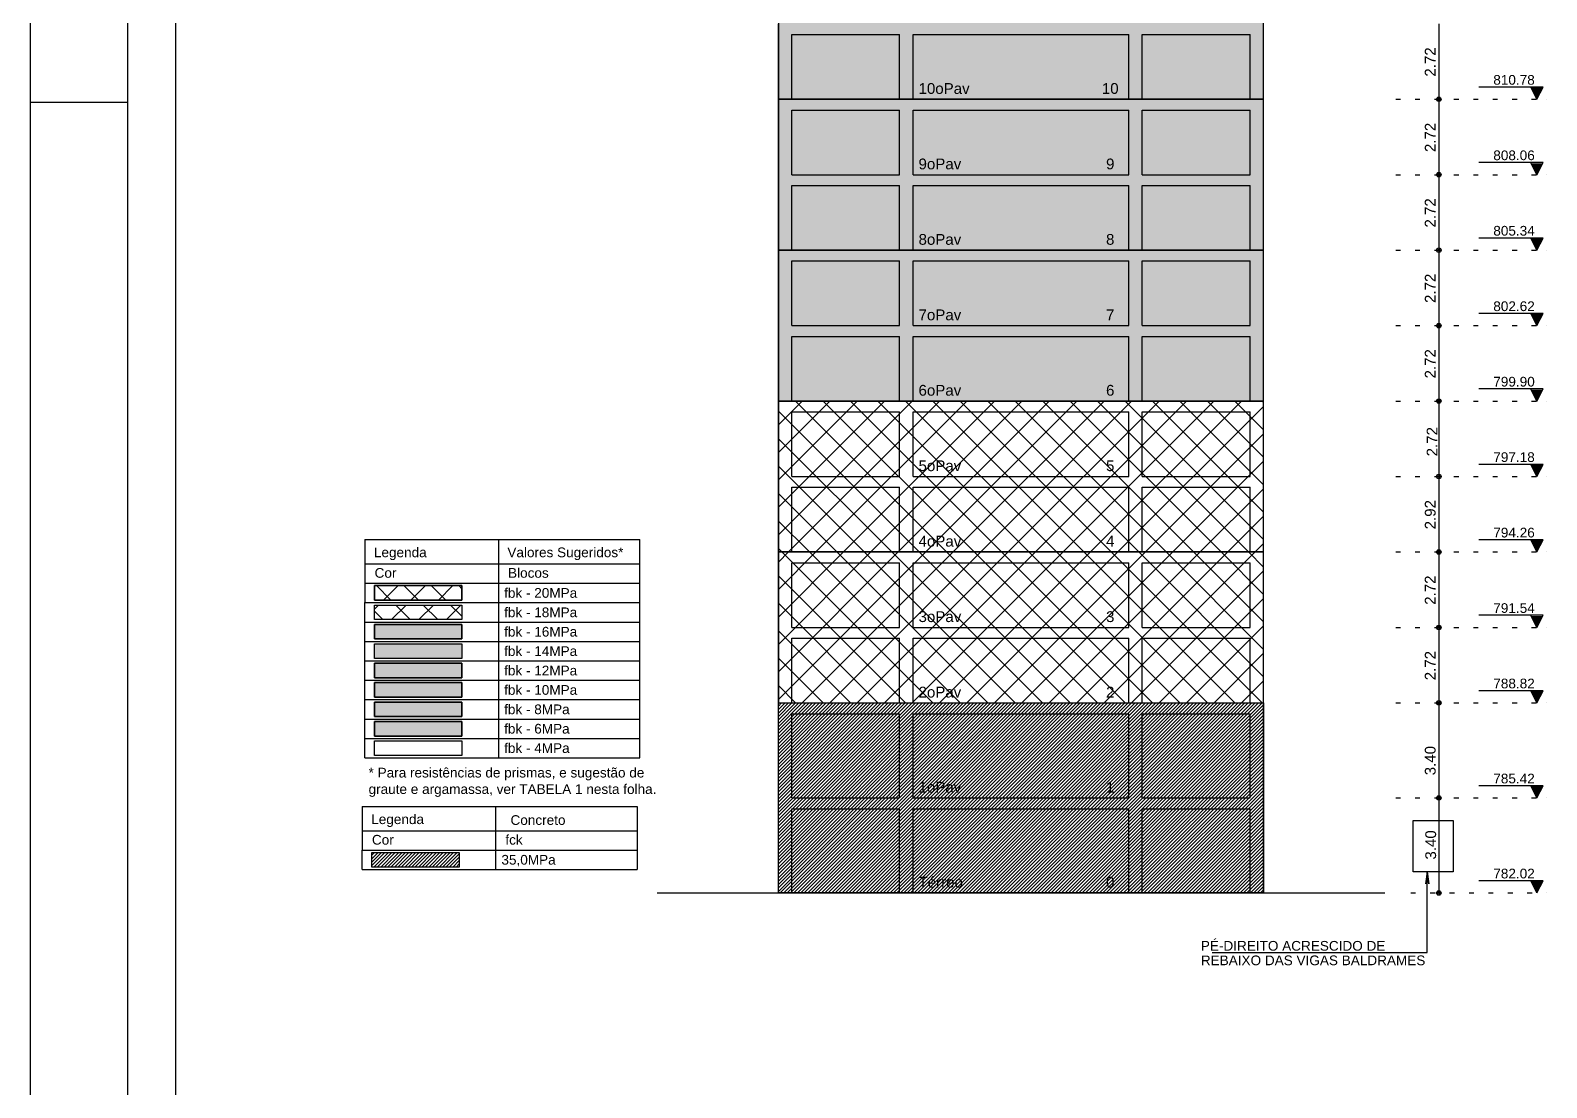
# Model space of a CAD drawing. Extents: x 0 to 119, y 0 to 84.
# Drawn here: x 0 to 31.25, y 39.09 to 60.89 of the extents above; entities that cross this region are included whole.
import ezdxf

# ---------------------------------------------------------------- set-up
doc = ezdxf.new("R2010")
doc.units = 0
doc.header["$MEASUREMENT"] = 0
doc.linetypes.add('ESTILO_TQS_0002', pattern=[0.4, 0.1, -0.3])
for name, color, linetype in [('1', 3, 'CONTINUOUS'), ('2', 2, 'CONTINUOUS'), ('25', 130, 'CONTINUOUS'), ('26', 10, 'CONTINUOUS'), ('3', 7, 'CONTINUOUS'), ('32', 250, 'CONTINUOUS'), ('34', 30, 'CONTINUOUS'), ('40', 7, 'CONTINUOUS'), ('50', 7, 'CONTINUOUS'), ('54', 7, 'CONTINUOUS'), ('7', 232, 'CONTINUOUS')]:
    doc.layers.add(name, color=color, linetype=linetype)
doc.styles.add('TQS_ARIAL', font='arial.ttf')

msp = doc.modelspace()

# ---------------------------------------------------------------- linework, layer by layer
at = {"layer": '1', "color": 3, "linetype": 'Continuous'}
for p, q in [((15.41511, 43.133696), (19.301687, 47.020273)), ((15.41511, 43.204406), (19.230976, 47.020273)), ((15.41511, 43.275117), (19.160266, 47.020273)), ((15.41511, 43.345828), (19.089555, 47.020273)), ((15.41511, 43.416538), (19.018844, 47.020273)), ((15.41511, 43.487249), (18.948134, 47.020273)), ((15.41511, 43.55796), (18.877423, 47.020273)), ((15.41511, 43.62867), (18.806712, 47.020273)), ((15.41511, 43.699381), (18.736002, 47.020273)), ((15.41511, 43.770092), (18.665291, 47.020273)), ((15.41511, 43.840802), (18.59458, 47.020273)), ((15.41511, 43.911513), (18.52387, 47.020273)), ((15.41511, 43.982224), (18.453159, 47.020273)), ((15.41511, 44.052934), (18.382448, 47.020273)), ((15.41511, 44.123645), (18.311738, 47.020273)), ((15.41511, 44.194356), (18.241027, 47.020273)), ((15.41511, 44.265067), (18.170316, 47.020273)), ((15.41511, 44.335777), (18.099606, 47.020273)), ((15.41511, 44.406488), (18.028895, 47.020273)), ((15.41511, 44.477199), (17.958184, 47.020273)), ((15.41511, 44.547909), (17.887473, 47.020273)), ((15.41511, 44.61862), (17.816763, 47.020273)), ((15.41511, 44.689331), (17.746052, 47.020273)), ((15.41511, 44.760041), (17.675341, 47.020273)), ((15.41511, 44.830752), (17.604631, 47.020273)), ((15.41511, 44.901463), (17.53392, 47.020273)), ((15.41511, 44.972173), (17.463209, 47.020273)), ((15.41511, 45.042884), (17.392499, 47.020273)), ((15.41511, 45.113595), (17.321788, 47.020273)), ((15.41511, 45.184305), (17.251077, 47.020273)), ((15.41511, 45.255016), (17.180367, 47.020273)), ((15.41511, 45.325727), (17.109656, 47.020273)), ((15.41511, 45.396437), (17.038945, 47.020273)), ((15.41511, 45.467148), (16.968235, 47.020273)), ((15.41511, 45.537859), (16.897524, 47.020273)), ((15.41511, 45.608569), (16.826813, 47.020273)), ((15.41511, 45.67928), (16.756103, 47.020273)), ((15.41511, 45.749991), (16.685392, 47.020273)), ((15.41511, 45.820701), (16.614681, 47.020273)), ((15.41511, 45.891412), (16.543971, 47.020273)), ((15.41511, 45.962123), (16.47326, 47.020273)), ((15.41511, 46.032833), (16.402549, 47.020273)), ((15.41511, 46.103544), (16.331839, 47.020273)), ((15.41511, 46.174255), (16.261128, 47.020273)), ((15.41511, 46.244966), (16.190417, 47.020273)), ((15.41511, 46.315676), (16.119707, 47.020273)), ((15.41511, 46.386387), (16.048996, 47.020273)), ((15.41511, 46.457098), (15.978285, 47.020273)), ((15.41511, 46.527808), (15.907575, 47.020273)), ((15.41511, 46.598519), (15.836864, 47.020273)), ((15.41511, 46.66923), (15.766153, 47.020273)), ((15.41511, 46.73994), (15.695442, 47.020273)), ((15.41511, 46.810651), (15.624732, 47.020273)), ((15.41511, 46.881362), (15.554021, 47.020273)), ((15.41511, 46.952072), (15.48331, 47.020273)), ((15.454285, 43.10216), (19.372398, 47.020273)), ((15.524995, 43.10216), (19.443108, 47.020273)), ((15.595706, 43.10216), (19.513819, 47.020273)), ((15.666417, 43.10216), (19.58453, 47.020273)), ((15.737127, 43.10216), (19.65524, 47.020273)), ((15.807838, 43.10216), (19.725951, 47.020273)), ((15.878549, 43.10216), (19.796662, 47.020273)), ((15.949259, 43.10216), (19.867372, 47.020273)), ((16.01997, 43.10216), (19.938083, 47.020273)), ((16.090681, 43.10216), (20.008794, 47.020273)), ((16.161391, 43.10216), (20.079505, 47.020273)), ((16.232102, 43.10216), (20.150215, 47.020273)), ((16.302813, 43.10216), (20.220926, 47.020273)), ((16.373523, 43.10216), (20.291637, 47.020273)), ((16.444234, 43.10216), (20.362347, 47.020273)), ((16.514945, 43.10216), (20.433058, 47.020273)), ((16.585655, 43.10216), (20.503769, 47.020273)), ((16.656366, 43.10216), (20.574479, 47.020273)), ((16.727077, 43.10216), (20.64519, 47.020273)), ((16.797788, 43.10216), (20.715901, 47.020273)), ((16.868498, 43.10216), (20.786611, 47.020273)), ((16.939209, 43.10216), (20.857322, 47.020273)), ((17.00992, 43.10216), (20.928033, 47.020273)), ((17.08063, 43.10216), (20.998743, 47.020273)), ((17.151341, 43.10216), (21.069454, 47.020273)), ((17.222052, 43.10216), (21.140165, 47.020273)), ((17.292762, 43.10216), (21.210875, 47.020273)), ((17.363473, 43.10216), (21.281586, 47.020273)), ((17.434184, 43.10216), (21.352297, 47.020273)), ((17.504894, 43.10216), (21.423007, 47.020273)), ((17.575605, 43.10216), (21.493718, 47.020273)), ((17.646316, 43.10216), (21.564429, 47.020273)), ((17.717026, 43.10216), (21.635139, 47.020273)), ((17.787737, 43.10216), (21.70585, 47.020273)), ((17.858448, 43.10216), (21.776561, 47.020273)), ((17.929158, 43.10216), (21.847271, 47.020273)), ((17.999869, 43.10216), (21.917982, 47.020273)), ((18.07058, 43.10216), (21.988693, 47.020273)), ((18.14129, 43.10216), (22.059404, 47.020273)), ((18.212001, 43.10216), (22.130114, 47.020273)), ((18.282712, 43.10216), (22.200825, 47.020273)), ((18.353422, 43.10216), (22.271536, 47.020273)), ((18.424133, 43.10216), (22.342246, 47.020273)), ((18.494844, 43.10216), (22.412957, 47.020273)), ((18.565554, 43.10216), (22.483668, 47.020273)), ((18.636265, 43.10216), (22.554378, 47.020273)), ((18.706976, 43.10216), (22.625089, 47.020273)), ((18.777687, 43.10216), (22.6958, 47.020273)), ((18.848397, 43.10216), (22.76651, 47.020273)), ((18.919108, 43.10216), (22.837221, 47.020273)), ((18.989819, 43.10216), (22.907932, 47.020273)), ((19.060529, 43.10216), (22.978642, 47.020273)), ((19.13124, 43.10216), (23.049353, 47.020273)), ((19.201951, 43.10216), (23.120064, 47.020273)), ((19.272661, 43.10216), (23.190774, 47.020273)), ((19.343372, 43.10216), (23.261485, 47.020273)), ((19.414083, 43.10216), (23.332196, 47.020273)), ((19.484793, 43.10216), (23.402906, 47.020273)), ((19.555504, 43.10216), (23.473617, 47.020273)), ((19.626215, 43.10216), (23.544328, 47.020273)), ((19.696925, 43.10216), (23.615038, 47.020273)), ((19.767636, 43.10216), (23.685749, 47.020273)), ((19.838347, 43.10216), (23.75646, 47.020273)), ((19.909057, 43.10216), (23.82717, 47.020273)), ((19.979768, 43.10216), (23.897881, 47.020273)), ((20.050479, 43.10216), (23.968592, 47.020273)), ((20.121189, 43.10216), (24.039302, 47.020273)), ((20.1919, 43.10216), (24.110013, 47.020273)), ((20.262611, 43.10216), (24.180724, 47.020273)), ((20.333321, 43.10216), (24.251435, 47.020273)), ((20.404032, 43.10216), (24.322145, 47.020273)), ((20.474743, 43.10216), (24.392856, 47.020273)), ((20.545453, 43.10216), (24.463567, 47.020273)), ((20.616164, 43.10216), (24.534277, 47.020273)), ((20.686875, 43.10216), (24.604988, 47.020273)), ((20.757585, 43.10216), (24.675699, 47.020273)), ((20.828296, 43.10216), (24.746409, 47.020273)), ((20.899007, 43.10216), (24.81712, 47.020273)), ((20.969718, 43.10216), (24.887831, 47.020273)), ((21.040428, 43.10216), (24.958541, 47.020273)), ((21.111139, 43.10216), (25.029252, 47.020273)), ((21.18185, 43.10216), (25.099963, 47.020273)), ((21.25256, 43.10216), (25.170673, 47.020273)), ((21.323271, 43.10216), (25.241384, 47.020273)), ((21.393982, 43.10216), (25.312095, 47.020273)), ((21.464692, 43.10216), (25.382805, 47.020273)), ((21.535403, 43.10216), (25.415111, 46.981867)), ((21.606114, 43.10216), (25.415111, 46.911157)), ((21.676824, 43.10216), (25.415111, 46.840446)), ((21.747535, 43.10216), (25.415111, 46.769735)), ((21.818246, 43.10216), (25.415111, 46.699025)), ((21.888956, 43.10216), (25.415111, 46.628314)), ((21.959667, 43.10216), (25.415111, 46.557603)), ((22.030378, 43.10216), (25.415111, 46.486893)), ((22.101088, 43.10216), (25.415111, 46.416182)), ((22.171799, 43.10216), (25.415111, 46.345471)), ((22.24251, 43.10216), (25.415111, 46.274761)), ((22.31322, 43.10216), (25.415111, 46.20405)), ((22.383931, 43.10216), (25.415111, 46.133339)), ((22.454642, 43.10216), (25.415111, 46.062629)), ((22.525352, 43.10216), (25.415111, 45.991918)), ((22.596063, 43.10216), (25.415111, 45.921207)), ((22.666774, 43.10216), (25.415111, 45.850497)), ((22.737484, 43.10216), (25.415111, 45.779786)), ((22.808195, 43.10216), (25.415111, 45.709075)), ((22.878906, 43.10216), (25.415111, 45.638365)), ((22.949617, 43.10216), (25.415111, 45.567654)), ((23.020327, 43.10216), (25.415111, 45.496943)), ((23.091038, 43.10216), (25.415111, 45.426233)), ((23.161749, 43.10216), (25.415111, 45.355522)), ((23.232459, 43.10216), (25.415111, 45.284811)), ((23.30317, 43.10216), (25.415111, 45.214101)), ((23.373881, 43.10216), (25.415111, 45.14339)), ((23.444591, 43.10216), (25.415111, 45.072679)), ((23.515302, 43.10216), (25.415111, 45.001968)), ((23.586013, 43.10216), (25.415111, 44.931258)), ((23.656723, 43.10216), (25.415111, 44.860547)), ((23.727434, 43.10216), (25.415111, 44.789836)), ((23.798145, 43.10216), (25.415111, 44.719126)), ((23.868855, 43.10216), (25.415111, 44.648415)), ((23.939566, 43.10216), (25.415111, 44.577704)), ((24.010277, 43.10216), (25.415111, 44.506994)), ((24.080987, 43.10216), (25.415111, 44.436283)), ((24.151698, 43.10216), (25.415111, 44.365572)), ((24.222409, 43.10216), (25.415111, 44.294862)), ((24.293119, 43.10216), (25.415111, 44.224151)), ((24.36383, 43.10216), (25.415111, 44.15344)), ((24.434541, 43.10216), (25.415111, 44.08273)), ((7.039269, 43.6674), (7.307945, 43.936076)), ((7.039269, 43.738111), (7.237234, 43.936076)), ((7.039269, 43.808822), (7.166523, 43.936076)), ((7.039269, 43.879532), (7.095813, 43.936076)), ((7.078655, 43.636076), (7.378655, 43.936076)), ((7.149366, 43.636076), (7.449366, 43.936076)), ((7.220077, 43.636076), (7.520077, 43.936076)), ((7.290787, 43.636076), (7.590787, 43.936076)), ((7.361498, 43.636076), (7.661498, 43.936076)), ((7.432209, 43.636076), (7.732209, 43.936076)), ((7.502919, 43.636076), (7.802919, 43.936076)), ((7.57363, 43.636076), (7.87363, 43.936076)), ((7.644341, 43.636076), (7.944341, 43.936076)), ((7.715051, 43.636076), (8.015051, 43.936076)), ((7.785762, 43.636076), (8.085762, 43.936076)), ((7.856473, 43.636076), (8.156473, 43.936076)), ((7.927183, 43.636076), (8.227183, 43.936076)), ((7.997894, 43.636076), (8.297894, 43.936076)), ((8.068605, 43.636076), (8.368605, 43.936076)), ((8.139315, 43.636076), (8.439315, 43.936076)), ((8.210026, 43.636076), (8.510026, 43.936076)), ((8.280737, 43.636076), (8.580737, 43.936076)), ((8.351447, 43.636076), (8.651447, 43.936076)), ((8.422158, 43.636076), (8.722158, 43.936076)), ((8.492869, 43.636076), (8.792869, 43.936076)), ((8.56358, 43.636076), (8.839269, 43.911765)), ((8.63429, 43.636076), (8.839269, 43.841055)), ((8.705001, 43.636076), (8.839269, 43.770344)), ((24.505251, 43.10216), (25.415111, 44.012019)), ((24.575962, 43.10216), (25.415111, 43.941308)), ((24.646673, 43.10216), (25.415111, 43.870598)), ((24.717383, 43.10216), (25.415111, 43.799887)), ((8.775712, 43.636076), (8.839269, 43.699633)), ((24.788094, 43.10216), (25.415111, 43.729176)), ((24.858805, 43.10216), (25.415111, 43.658466)), ((24.929516, 43.10216), (25.415111, 43.587755)), ((25.000226, 43.10216), (25.415111, 43.517044)), ((25.070937, 43.10216), (25.415111, 43.446334)), ((25.141648, 43.10216), (25.415111, 43.375623)), ((25.212358, 43.10216), (25.415111, 43.304912)), ((25.283069, 43.10216), (25.415111, 43.234202)), ((25.35378, 43.10216), (25.415111, 43.163491))]:
    msp.add_line(p, q, dxfattribs=at)
for points in [[(15.41511, 47.020273), (25.415111, 47.020273), (25.415111, 43.10216), (15.41511, 43.10216), (15.41511, 47.020273)], [(7.039269, 43.936076), (8.839269, 43.936076), (8.839269, 43.636076), (7.039269, 43.636076), (7.039269, 43.936076)]]:
    msp.add_lwpolyline(points, dxfattribs=at)
at = {"layer": '2', "color": 2, "linetype": 'Continuous'}
msp.add_lwpolyline([(7.09463, 46.737739), (8.89463, 46.737739), (8.89463, 47.037739), (7.09463, 47.037739), (7.09463, 46.737739)], dxfattribs=at)
for points in [[(7.09463, 46.737739), (8.89463, 46.737739), (8.89463, 47.037739)], [(7.09463, 46.737739), (8.89463, 47.037739), (7.09463, 47.037739)], [(7.09463, 46.737739), (7.09463, 47.037739), (7.09463, 46.737739)]]:
    msp.add_solid(points, dxfattribs=at)
at = {"layer": '25', "color": 130, "linetype": 'Continuous'}
for p, q in [((15.41511, 47.093494), (18.453, 50.131384)), ((15.41511, 47.659179), (17.887315, 50.131384)), ((15.41511, 48.224864), (17.32163, 50.131384)), ((15.41511, 48.79055), (16.755944, 50.131384)), ((15.41511, 49.356235), (16.190259, 50.131384)), ((15.41511, 49.921921), (15.624573, 50.131384)), ((15.488125, 50.131384), (18.599236, 47.020273)), ((15.907575, 47.020273), (19.018686, 50.131384)), ((16.053811, 50.131384), (19.164922, 47.020273)), ((16.47326, 47.020273), (19.584371, 50.131384)), ((16.619496, 50.131384), (19.730607, 47.020273)), ((17.038945, 47.020273), (20.150057, 50.131384)), ((17.185181, 50.131384), (20.296293, 47.020273)), ((17.604631, 47.020273), (20.715742, 50.131384)), ((17.750867, 50.131384), (20.861978, 47.020273)), ((18.170316, 47.020273), (21.281428, 50.131384)), ((18.316552, 50.131384), (21.427664, 47.020273)), ((18.736002, 47.020273), (21.847113, 50.131384)), ((18.882238, 50.131384), (21.993349, 47.020273)), ((19.301687, 47.020273), (22.412798, 50.131384)), ((19.447923, 50.131384), (22.559034, 47.020273)), ((19.867372, 47.020273), (22.978484, 50.131384)), ((20.013609, 50.131384), (23.12472, 47.020273)), ((20.433058, 47.020273), (23.544169, 50.131384)), ((20.579294, 50.131384), (23.690405, 47.020273)), ((20.998743, 47.020273), (24.109855, 50.131384)), ((21.144979, 50.131384), (24.256091, 47.020273)), ((21.564429, 47.020273), (24.67554, 50.131384)), ((21.710665, 50.131384), (24.821776, 47.020273)), ((22.130114, 47.020273), (25.241225, 50.131384)), ((22.27635, 50.131384), (25.387462, 47.020273)), ((22.842036, 50.131384), (25.415111, 47.558309)), ((23.407721, 50.131384), (25.415111, 48.123995)), ((23.973406, 50.131384), (25.415111, 48.68968)), ((24.539092, 50.131384), (25.415111, 49.255365)), ((25.104777, 50.131384), (25.415111, 49.821051)), ((22.6958, 47.020273), (25.415111, 49.739584)), ((7.130804, 49.437739), (7.430804, 49.137739)), ((7.277017, 49.137739), (7.577017, 49.437739)), ((7.696489, 49.437739), (7.996489, 49.137739)), ((7.842703, 49.137739), (8.142703, 49.437739)), ((8.262175, 49.437739), (8.562175, 49.137739)), ((8.408388, 49.137739), (8.708388, 49.437739)), ((8.82786, 49.437739), (8.89463, 49.370969)), ((15.41511, 49.638714), (18.033551, 47.020273)), ((15.41511, 49.073029), (17.467866, 47.020273)), ((23.261485, 47.020273), (25.415111, 49.173898)), ((15.41511, 48.507343), (16.90218, 47.020273)), ((23.82717, 47.020273), (25.415111, 48.608213)), ((15.41511, 47.941658), (16.336495, 47.020273)), ((24.392856, 47.020273), (25.415111, 48.042528)), ((15.41511, 47.375972), (15.770809, 47.020273)), ((24.958541, 47.020273), (25.415111, 47.476842))]:
    msp.add_line(p, q, dxfattribs=at)
for points in [[(15.41511, 53.242502), (25.415111, 53.242502), (25.415111, 56.353614), (15.41511, 56.353614), (15.41511, 53.242502)], [(25.415111, 50.131384), (15.41511, 50.131384), (15.41511, 47.020273), (25.415111, 47.020273), (25.415111, 50.131384)], [(7.09463, 49.137739), (8.89463, 49.137739), (8.89463, 49.437739), (7.09463, 49.437739), (7.09463, 49.137739)], [(8.89463, 48.637739), (7.09463, 48.637739), (7.09463, 48.337739), (8.89463, 48.337739), (8.89463, 48.637739)]]:
    msp.add_lwpolyline(points, dxfattribs=at)
for points in [[(15.41511, 53.242502), (25.415111, 53.242502), (25.415111, 56.353614)], [(15.41511, 53.242502), (25.415111, 56.353614), (15.41511, 56.353614)], [(15.41511, 53.242502), (15.41511, 56.353614), (15.41511, 53.242502)], [(8.89463, 48.637739), (7.09463, 48.637739), (7.09463, 48.337739)], [(8.89463, 48.637739), (7.09463, 48.337739), (8.89463, 48.337739)], [(8.89463, 48.637739), (8.89463, 48.337739), (8.89463, 48.637739)]]:
    msp.add_solid(points, dxfattribs=at)
at = {"layer": '26', "color": 10, "linetype": 'Continuous'}
for p, q in [((15.41511, 50.487606), (18.170006, 53.242502)), ((15.41511, 51.053292), (17.604321, 53.242502)), ((15.41511, 51.618977), (17.038635, 53.242502)), ((15.41511, 52.184662), (16.47295, 53.242502)), ((15.41511, 52.750348), (15.907264, 53.242502)), ((15.624573, 50.131384), (18.735691, 53.242502)), ((15.771119, 53.242502), (18.882238, 50.131384)), ((16.190259, 50.131384), (19.301377, 53.242502)), ((16.336805, 53.242502), (19.447923, 50.131384)), ((16.755944, 50.131384), (19.867062, 53.242502)), ((16.90249, 53.242502), (20.013609, 50.131384)), ((17.32163, 50.131384), (20.432748, 53.242502)), ((17.468176, 53.242502), (20.579294, 50.131384)), ((17.887315, 50.131384), (20.998433, 53.242502)), ((18.033861, 53.242502), (21.144979, 50.131384)), ((18.453, 50.131384), (21.564119, 53.242502)), ((18.599547, 53.242502), (21.710665, 50.131384)), ((19.018686, 50.131384), (22.129804, 53.242502)), ((19.165232, 53.242502), (22.27635, 50.131384)), ((19.584371, 50.131384), (22.695489, 53.242502)), ((19.730917, 53.242502), (22.842036, 50.131384)), ((20.150057, 50.131384), (23.261175, 53.242502)), ((20.296603, 53.242502), (23.407721, 50.131384)), ((20.715742, 50.131384), (23.82686, 53.242502)), ((20.862288, 53.242502), (23.973406, 50.131384)), ((21.281428, 50.131384), (24.392546, 53.242502)), ((21.427974, 53.242502), (24.539092, 50.131384)), ((21.847113, 50.131384), (24.958231, 53.242502)), ((21.993659, 53.242502), (25.104777, 50.131384)), ((22.412798, 50.131384), (25.415111, 53.133696)), ((22.559345, 53.242502), (25.415111, 50.386736)), ((23.12503, 53.242502), (25.415111, 50.952422)), ((23.690715, 53.242502), (25.415111, 51.518107)), ((24.256401, 53.242502), (25.415111, 52.083793)), ((24.822086, 53.242502), (25.415111, 52.649478)), ((25.387772, 53.242502), (25.415111, 53.215163)), ((15.41511, 53.032827), (18.316552, 50.131384)), ((22.978484, 50.131384), (25.415111, 52.568011)), ((15.41511, 52.467141), (17.750867, 50.131384)), ((15.41511, 51.901456), (17.185181, 50.131384)), ((23.544169, 50.131384), (25.415111, 52.002326)), ((15.41511, 51.33577), (16.619496, 50.131384)), ((24.109855, 50.131384), (25.415111, 51.43664)), ((15.41511, 50.770085), (16.053811, 50.131384)), ((24.67554, 50.131384), (25.415111, 50.870955)), ((15.41511, 50.204399), (15.488125, 50.131384)), ((25.241225, 50.131384), (25.415111, 50.305269)), ((7.09463, 48.955351), (7.177017, 49.037739)), ((7.09463, 48.908227), (7.265118, 48.737739)), ((7.442703, 48.737739), (7.742703, 49.037739)), ((7.530804, 49.037739), (7.830804, 48.737739)), ((8.008388, 48.737739), (8.308388, 49.037739)), ((8.096489, 49.037739), (8.396489, 48.737739)), ((8.574074, 48.737739), (8.874074, 49.037739)), ((8.662175, 49.037739), (8.89463, 48.805284))]:
    msp.add_line(p, q, dxfattribs=at)
for points in [[(15.41511, 56.353614), (25.415111, 56.353614), (25.415111, 59.464732), (15.41511, 59.464732), (15.41511, 56.353614)], [(15.41511, 50.131384), (25.415111, 50.131384), (25.415111, 53.242502), (15.41511, 53.242502), (15.41511, 50.131384)], [(8.89463, 48.737739), (7.09463, 48.737739), (7.09463, 49.037739), (8.89463, 49.037739), (8.89463, 48.737739)], [(7.09463, 48.237739), (8.89463, 48.237739), (8.89463, 47.937739), (7.09463, 47.937739), (7.09463, 48.237739)]]:
    msp.add_lwpolyline(points, dxfattribs=at)
for points in [[(15.41511, 56.353614), (25.415111, 56.353614), (25.415111, 59.464732)], [(15.41511, 56.353614), (25.415111, 59.464732), (15.41511, 59.464732)], [(15.41511, 56.353614), (15.41511, 59.464732), (15.41511, 56.353614)], [(7.09463, 48.237739), (8.89463, 48.237739), (8.89463, 47.937739)], [(7.09463, 48.237739), (8.89463, 47.937739), (7.09463, 47.937739)], [(7.09463, 48.237739), (7.09463, 47.937739), (7.09463, 48.237739)]]:
    msp.add_solid(points, dxfattribs=at)
at = {"layer": '3', "color": 7, "linetype": 'Continuous'}
for p, q in [((15.41511, 60.798065), (15.41511, 61.020288)), ((25.415111, 60.798065), (25.415111, 61.020288)), ((15.41511, 59.464732), (15.41511, 60.798065)), ((15.692888, 60.798065), (17.91511, 60.798065)), ((15.692888, 59.464732), (15.692888, 60.798065)), ((17.91511, 59.464732), (17.91511, 60.798065)), ((17.91511, 59.464732), (17.91511, 60.798065)), ((18.192888, 60.798065), (22.637333, 60.798065)), ((18.192888, 59.464732), (18.192888, 60.798065)), ((22.637333, 59.464732), (22.637333, 60.798065)), ((22.91511, 60.798065), (25.137333, 60.798065)), ((22.91511, 59.464732), (22.91511, 60.798065)), ((22.91511, 59.464732), (22.91511, 60.798065)), ((25.137333, 59.464732), (25.137333, 60.798065)), ((25.415111, 59.464732), (25.415111, 60.798065)), ((31.173444, 59.714732), (29.848444, 59.714732)), ((31.048444, 59.464732), (30.923444, 59.714732)), ((30.934592, 59.692436), (31.162297, 59.692436)), ((31.048444, 59.464732), (31.173444, 59.714732)), ((15.41511, 59.24251), (15.41511, 59.464732)), ((15.692888, 59.464732), (17.91511, 59.464732)), ((18.192888, 59.464732), (22.637333, 59.464732)), ((22.91511, 59.464732), (25.137333, 59.464732)), ((25.415111, 59.24251), (25.415111, 59.464732)), ((30.94574, 59.67014), (31.151149, 59.67014)), ((30.956888, 59.647844), (31.140001, 59.647844)), ((30.968035, 59.625549), (31.128853, 59.625549)), ((30.979183, 59.603253), (31.117705, 59.603253)), ((30.990331, 59.580957), (31.106557, 59.580957)), ((31.001479, 59.558662), (31.095409, 59.558662)), ((31.012627, 59.536366), (31.084261, 59.536366)), ((31.023775, 59.51407), (31.073113, 59.51407)), ((31.034923, 59.491775), (31.061965, 59.491775)), ((15.41511, 57.909176), (15.41511, 59.24251)), ((15.692888, 59.24251), (17.91511, 59.24251)), ((15.692888, 57.909176), (15.692888, 59.24251)), ((17.91511, 57.909176), (17.91511, 59.24251)), ((17.91511, 57.909176), (17.91511, 59.24251)), ((18.192888, 59.24251), (22.637333, 59.24251)), ((18.192888, 57.909176), (18.192888, 59.24251)), ((22.637333, 57.909176), (22.637333, 59.24251)), ((22.91511, 59.24251), (25.137333, 59.24251)), ((22.91511, 57.909176), (22.91511, 59.24251)), ((22.91511, 57.909176), (22.91511, 59.24251)), ((25.137333, 57.909176), (25.137333, 59.24251)), ((25.415111, 57.909176), (25.415111, 59.24251)), ((31.173444, 58.159169), (29.848444, 58.159169)), ((31.048444, 57.909169), (30.923444, 58.159169)), ((30.934592, 58.136873), (31.162297, 58.136873)), ((31.048444, 57.909169), (31.173444, 58.159169)), ((15.41511, 57.686947), (15.41511, 57.909169)), ((15.692888, 57.909169), (17.91511, 57.909169)), ((18.192888, 57.909169), (22.637333, 57.909169)), ((22.91511, 57.909169), (25.137333, 57.909169)), ((25.415111, 57.686947), (25.415111, 57.909169)), ((30.94574, 58.114578), (31.151149, 58.114578)), ((30.956888, 58.092282), (31.140001, 58.092282)), ((30.968035, 58.069986), (31.128853, 58.069986)), ((30.979183, 58.047691), (31.117705, 58.04769)), ((30.990331, 58.025395), (31.106557, 58.025395)), ((31.001479, 58.003099), (31.095409, 58.003099)), ((31.012627, 57.980803), (31.084261, 57.980804)), ((31.023775, 57.958508), (31.073113, 57.958508)), ((31.034923, 57.936212), (31.061965, 57.936212)), ((15.41511, 56.353614), (15.41511, 57.686947)), ((15.692888, 57.686947), (17.91511, 57.686947)), ((15.692888, 56.353614), (15.692888, 57.686947)), ((17.91511, 56.353614), (17.91511, 57.686947)), ((17.91511, 56.353614), (17.91511, 57.686947)), ((18.192888, 57.686947), (22.637333, 57.686947)), ((18.192888, 56.353614), (18.192888, 57.686947)), ((22.637333, 56.353614), (22.637333, 57.686947)), ((22.91511, 57.686947), (25.137333, 57.686947)), ((22.91511, 56.353614), (22.91511, 57.686947)), ((22.91511, 56.353614), (22.91511, 57.686947)), ((25.137333, 56.353614), (25.137333, 57.686947)), ((25.415111, 56.353614), (25.415111, 57.686947)), ((31.173444, 56.603614), (29.848444, 56.603614)), ((31.048444, 56.353614), (30.923444, 56.603614)), ((30.934592, 56.581318), (31.162297, 56.581318)), ((31.048444, 56.353614), (31.173444, 56.603614)), ((15.41511, 56.131391), (15.41511, 56.353614)), ((15.692888, 56.353614), (17.91511, 56.353614)), ((18.192888, 56.353614), (22.637333, 56.353614)), ((22.91511, 56.353614), (25.137333, 56.353614)), ((25.415111, 56.131391), (25.415111, 56.353614)), ((30.94574, 56.559022), (31.151149, 56.559022)), ((30.956888, 56.536726), (31.140001, 56.536726)), ((30.968035, 56.514431), (31.128853, 56.514431)), ((30.979183, 56.492135), (31.117705, 56.492135)), ((30.990331, 56.469839), (31.106557, 56.469839)), ((31.001479, 56.447544), (31.095409, 56.447544)), ((31.012627, 56.425248), (31.084261, 56.425248)), ((31.023775, 56.402952), (31.073113, 56.402952)), ((31.034923, 56.380657), (31.061965, 56.380657)), ((15.41511, 54.798058), (15.41511, 56.131391)), ((15.692888, 56.131391), (17.91511, 56.131391)), ((15.692888, 54.798058), (15.692888, 56.131391)), ((17.91511, 54.798058), (17.91511, 56.131391)), ((17.91511, 54.798058), (17.91511, 56.131391)), ((18.192888, 56.131391), (22.637333, 56.131391)), ((18.192888, 54.798058), (18.192888, 56.131391)), ((22.637333, 54.798058), (22.637333, 56.131391)), ((22.91511, 56.131391), (25.137333, 56.131391)), ((22.91511, 54.798058), (22.91511, 56.131391)), ((22.91511, 54.798058), (22.91511, 56.131391)), ((25.137333, 54.798058), (25.137333, 56.131391)), ((25.415111, 54.798058), (25.415111, 56.131391)), ((31.173444, 55.048058), (29.848444, 55.048058)), ((31.048444, 54.798058), (30.923444, 55.048058)), ((30.934592, 55.025762), (31.162297, 55.025762)), ((30.94574, 55.003467), (31.151149, 55.003467)), ((31.048444, 54.798058), (31.173444, 55.048058)), ((15.41511, 54.575836), (15.41511, 54.798058)), ((15.692888, 54.798058), (17.91511, 54.798058)), ((18.192888, 54.798058), (22.637333, 54.798058)), ((22.91511, 54.798058), (25.137333, 54.798058)), ((25.415111, 54.575836), (25.415111, 54.798058)), ((30.956888, 54.981171), (31.140001, 54.981171)), ((30.968035, 54.958875), (31.128853, 54.958875)), ((30.979183, 54.93658), (31.117705, 54.936579)), ((30.990331, 54.914284), (31.106557, 54.914284)), ((31.001479, 54.891988), (31.095409, 54.891988)), ((31.012627, 54.869692), (31.084261, 54.869693)), ((31.023775, 54.847397), (31.073113, 54.847397)), ((31.034923, 54.825101), (31.061965, 54.825101)), ((15.41511, 53.242502), (15.41511, 54.575836)), ((15.692888, 54.575836), (17.91511, 54.575836)), ((15.692888, 53.242502), (15.692888, 54.575836)), ((17.91511, 53.242502), (17.91511, 54.575836)), ((17.91511, 53.242502), (17.91511, 54.575836)), ((18.192888, 54.575836), (22.637333, 54.575836)), ((18.192888, 53.242502), (18.192888, 54.575836)), ((22.637333, 53.242502), (22.637333, 54.575836)), ((22.91511, 54.575836), (25.137333, 54.575836)), ((22.91511, 53.242502), (22.91511, 54.575836)), ((22.91511, 53.242502), (22.91511, 54.575836)), ((25.137333, 53.242502), (25.137333, 54.575836)), ((25.415111, 53.242502), (25.415111, 54.575836)), ((31.173444, 53.492502), (29.848444, 53.492502)), ((31.048444, 53.242502), (30.923444, 53.492502)), ((30.934592, 53.470206), (31.162297, 53.470206)), ((30.94574, 53.447911), (31.151149, 53.447911)), ((31.048444, 53.242502), (31.173444, 53.492502)), ((15.41511, 53.02028), (15.41511, 53.242502)), ((15.692888, 53.242502), (17.91511, 53.242502)), ((18.192888, 53.242502), (22.637333, 53.242502)), ((22.91511, 53.242502), (25.137333, 53.242502)), ((25.415111, 53.02028), (25.415111, 53.242502)), ((30.956888, 53.425615), (31.140001, 53.425615)), ((30.968035, 53.403319), (31.128853, 53.403319)), ((30.979183, 53.381024), (31.117705, 53.381023)), ((30.990331, 53.358728), (31.106557, 53.358728)), ((31.001479, 53.336432), (31.095409, 53.336432)), ((31.012627, 53.314136), (31.084261, 53.314137)), ((31.023775, 53.291841), (31.073113, 53.291841)), ((31.034923, 53.269545), (31.061965, 53.269545)), ((15.41511, 51.686947), (15.41511, 53.02028)), ((15.692888, 53.02028), (17.91511, 53.02028)), ((15.692888, 51.686947), (15.692888, 53.02028)), ((17.91511, 51.686947), (17.91511, 53.02028)), ((17.91511, 51.686947), (17.91511, 53.02028)), ((18.192888, 53.02028), (22.637333, 53.02028)), ((18.192888, 51.686947), (18.192888, 53.02028)), ((22.637333, 51.686947), (22.637333, 53.02028)), ((22.91511, 53.02028), (25.137333, 53.02028)), ((22.91511, 51.686947), (22.91511, 53.02028)), ((22.91511, 51.686947), (22.91511, 53.02028)), ((25.137333, 51.686947), (25.137333, 53.02028)), ((25.415111, 51.686947), (25.415111, 53.02028)), ((31.173444, 51.93694), (29.848444, 51.93694)), ((31.048444, 51.68694), (30.923444, 51.93694)), ((30.934592, 51.914644), (31.162297, 51.914644)), ((30.94574, 51.892348), (31.151149, 51.892348)), ((31.048444, 51.68694), (31.173444, 51.93694)), ((15.41511, 51.464718), (15.41511, 51.68694)), ((15.692888, 51.68694), (17.91511, 51.68694)), ((18.192888, 51.68694), (22.637333, 51.68694)), ((22.91511, 51.68694), (25.137333, 51.68694)), ((25.415111, 51.464718), (25.415111, 51.68694)), ((30.956888, 51.870052), (31.140001, 51.870052)), ((30.968035, 51.847757), (31.128853, 51.847757)), ((30.979183, 51.825461), (31.117705, 51.825461)), ((30.990331, 51.803165), (31.106557, 51.803165)), ((31.001479, 51.78087), (31.095409, 51.78087)), ((31.012627, 51.758574), (31.084261, 51.758574)), ((31.023775, 51.736278), (31.073113, 51.736278)), ((31.034923, 51.713983), (31.061965, 51.713983)), ((15.41511, 50.131384), (15.41511, 51.464718)), ((15.692888, 51.464718), (17.91511, 51.464718)), ((15.692888, 50.131384), (15.692888, 51.464718)), ((17.91511, 50.131384), (17.91511, 51.464718)), ((17.91511, 50.131384), (17.91511, 51.464718)), ((18.192888, 51.464718), (22.637333, 51.464718)), ((18.192888, 50.131384), (18.192888, 51.464718)), ((22.637333, 50.131384), (22.637333, 51.464718)), ((22.91511, 51.464718), (25.137333, 51.464718)), ((22.91511, 50.131384), (22.91511, 51.464718)), ((22.91511, 50.131384), (22.91511, 51.464718)), ((25.137333, 50.131384), (25.137333, 51.464718)), ((25.415111, 50.131384), (25.415111, 51.464718)), ((6.89463, 50.387739), (12.558396, 50.387739)), ((6.89463, 50.387739), (6.89463, 49.087739)), ((9.64463, 50.387739), (9.64463, 49.087739)), ((12.558396, 45.887739), (12.558396, 50.387739)), ((31.173444, 50.381384), (29.848444, 50.381384)), ((31.048444, 50.131384), (30.923444, 50.381384)), ((30.934592, 50.359088), (31.162297, 50.359088)), ((30.94574, 50.336793), (31.151149, 50.336793)), ((30.956888, 50.314497), (31.140001, 50.314497)), ((31.048444, 50.131384), (31.173444, 50.381384)), ((15.41511, 49.909162), (15.41511, 50.131384)), ((15.692888, 50.131384), (17.91511, 50.131384)), ((18.192888, 50.131384), (22.637333, 50.131384)), ((22.91511, 50.131384), (25.137333, 50.131384)), ((25.415111, 49.909162), (25.415111, 50.131384)), ((30.968035, 50.292201), (31.128853, 50.292201)), ((30.979183, 50.269906), (31.117705, 50.269905)), ((30.990331, 50.24761), (31.106557, 50.24761)), ((31.001479, 50.225314), (31.095409, 50.225314)), ((31.012627, 50.203018), (31.084261, 50.203019)), ((31.023775, 50.180723), (31.073113, 50.180723)), ((31.034923, 50.158427), (31.061965, 50.158427)), ((6.89463, 49.887739), (12.558396, 49.887739)), ((15.41511, 48.575829), (15.41511, 49.909162)), ((15.692888, 49.909162), (17.91511, 49.909162)), ((15.692888, 48.575829), (15.692888, 49.909162)), ((17.91511, 48.575829), (17.91511, 49.909162)), ((17.91511, 48.575829), (17.91511, 49.909162)), ((18.192888, 49.909162), (22.637333, 49.909162)), ((18.192888, 48.575829), (18.192888, 49.909162)), ((22.637333, 48.575829), (22.637333, 49.909162)), ((22.91511, 49.909162), (25.137333, 49.909162)), ((22.91511, 48.575829), (22.91511, 49.909162)), ((22.91511, 48.575829), (22.91511, 49.909162)), ((25.137333, 48.575829), (25.137333, 49.909162)), ((25.415111, 48.575829), (25.415111, 49.909162)), ((6.89463, 49.487739), (6.89463, 49.487739)), ((6.89463, 49.487739), (12.558396, 49.487739)), ((6.89463, 49.487739), (12.558396, 49.487739)), ((9.64463, 49.487739), (9.64463, 49.487739)), ((6.89463, 48.687739), (6.89463, 49.087739)), ((6.89463, 49.087739), (12.558396, 49.087739)), ((9.64463, 49.087739), (9.64463, 48.687739)), ((31.173444, 48.825829), (29.848444, 48.825829)), ((31.048444, 48.575829), (30.923444, 48.825829)), ((30.934592, 48.803533), (31.162297, 48.803533)), ((30.94574, 48.781237), (31.151149, 48.781237)), ((30.956888, 48.758941), (31.140001, 48.758941)), ((31.048444, 48.575829), (31.173444, 48.825829)), ((6.89463, 48.687739), (12.558396, 48.687739)), ((6.89463, 48.287739), (6.89463, 48.687739)), ((9.64463, 48.687739), (9.64463, 48.287739)), ((15.41511, 48.353606), (15.41511, 48.575829)), ((15.692888, 48.575829), (17.91511, 48.575829)), ((18.192888, 48.575829), (22.637333, 48.575829)), ((22.91511, 48.575829), (25.137333, 48.575829)), ((25.415111, 48.353606), (25.415111, 48.575829)), ((30.968035, 48.736646), (31.128853, 48.736646)), ((30.979183, 48.71435), (31.117705, 48.71435)), ((30.990331, 48.692054), (31.106557, 48.692054)), ((31.001479, 48.669759), (31.095409, 48.669759)), ((31.012627, 48.647463), (31.084261, 48.647463)), ((31.023775, 48.625167), (31.073113, 48.625167)), ((31.034923, 48.602872), (31.061965, 48.602872)), ((6.89463, 48.287739), (12.558396, 48.287739)), ((6.89463, 47.887739), (6.89463, 48.287739)), ((9.64463, 48.287739), (9.64463, 47.887739)), ((15.41511, 47.020273), (15.41511, 48.353606)), ((15.692888, 48.353606), (17.91511, 48.353606)), ((15.692888, 47.020273), (15.692888, 48.353606)), ((17.91511, 47.020273), (17.91511, 48.353606)), ((17.91511, 47.020273), (17.91511, 48.353606)), ((18.192888, 48.353606), (22.637333, 48.353606)), ((18.192888, 47.020273), (18.192888, 48.353606)), ((22.637333, 47.020273), (22.637333, 48.353606)), ((22.91511, 48.353606), (25.137333, 48.353606)), ((22.91511, 47.020273), (22.91511, 48.353606)), ((22.91511, 47.020273), (22.91511, 48.353606)), ((25.137333, 47.020273), (25.137333, 48.353606)), ((25.415111, 47.020273), (25.415111, 48.353606)), ((6.89463, 47.887739), (12.558396, 47.887739)), ((6.89463, 47.487739), (6.89463, 47.887739)), ((9.64463, 47.887739), (9.64463, 47.487739)), ((6.89463, 47.487739), (12.558396, 47.487739)), ((6.89463, 47.087739), (6.89463, 47.487739)), ((9.64463, 47.487739), (9.64463, 47.087739)), ((31.173444, 47.270273), (29.848444, 47.270273)), ((31.048444, 47.020273), (30.923444, 47.270273)), ((30.934592, 47.247977), (31.162297, 47.247977)), ((30.94574, 47.225681), (31.151149, 47.225681)), ((30.956888, 47.203385), (31.140001, 47.203385)), ((31.048444, 47.020273), (31.173444, 47.270273)), ((6.89463, 47.087739), (12.558396, 47.087739)), ((6.89463, 46.687739), (6.89463, 47.087739)), ((9.64463, 47.087739), (9.64463, 46.687739)), ((15.41511, 46.798051), (15.41511, 47.020273)), ((15.692888, 47.020273), (17.91511, 47.020273)), ((18.192888, 47.020273), (22.637333, 47.020273)), ((22.91511, 47.020273), (25.137333, 47.020273)), ((25.415111, 46.798051), (25.415111, 47.020273)), ((30.968035, 47.18109), (31.128853, 47.18109)), ((30.979183, 47.158794), (31.117705, 47.158794)), ((30.990331, 47.136498), (31.106557, 47.136498)), ((31.001479, 47.114203), (31.095409, 47.114203)), ((31.012627, 47.091907), (31.084261, 47.091907)), ((31.023775, 47.069611), (31.073113, 47.069611)), ((31.034923, 47.047316), (31.061965, 47.047316)), ((6.89463, 46.687739), (12.558396, 46.687739)), ((6.89463, 46.287739), (6.89463, 46.687739)), ((9.64463, 46.687739), (9.64463, 46.287739)), ((15.41511, 45.061216), (15.41511, 46.798051)), ((15.692888, 46.798051), (17.91511, 46.798051)), ((15.692888, 45.061216), (15.692888, 46.798051)), ((17.91511, 45.061216), (17.91511, 46.798051)), ((17.91511, 45.061216), (17.91511, 46.798051)), ((18.192888, 46.798051), (22.637333, 46.798051)), ((18.192888, 45.061216), (18.192888, 46.798051)), ((22.637333, 45.061216), (22.637333, 46.798051)), ((22.91511, 46.798051), (25.137333, 46.798051)), ((22.91511, 45.061216), (22.91511, 46.798051)), ((22.91511, 45.061216), (22.91511, 46.798051)), ((25.137333, 45.061216), (25.137333, 46.798051)), ((25.415111, 45.061216), (25.415111, 46.798051)), ((6.89463, 46.287739), (12.558396, 46.287739)), ((6.89463, 45.887739), (6.89463, 46.287739)), ((9.64463, 46.287739), (9.64463, 45.887739)), ((6.89463, 45.887739), (12.558396, 45.887739)), ((31.173444, 45.311223), (29.848444, 45.311223)), ((31.048444, 45.061223), (30.923444, 45.311223)), ((31.048444, 45.061223), (31.173444, 45.311223)), ((15.41511, 44.839001), (15.41511, 45.061223)), ((15.692888, 45.061223), (17.91511, 45.061223)), ((18.192888, 45.061223), (22.637333, 45.061223)), ((22.91511, 45.061223), (25.137333, 45.061223)), ((25.415111, 44.839001), (25.415111, 45.061223)), ((30.934592, 45.288927), (31.162297, 45.288927)), ((30.94574, 45.266632), (31.151149, 45.266632)), ((30.956888, 45.244336), (31.140001, 45.244336)), ((30.968035, 45.22204), (31.128853, 45.22204)), ((30.979183, 45.199745), (31.117705, 45.199744)), ((30.990331, 45.177449), (31.106557, 45.177449)), ((31.001479, 45.155153), (31.095409, 45.155153)), ((31.012627, 45.132857), (31.084261, 45.132858)), ((31.023775, 45.110562), (31.073113, 45.110562)), ((31.034923, 45.088266), (31.061965, 45.088266)), ((6.839269, 44.886076), (6.839269, 43.986076)), ((6.839269, 44.886076), (12.503035, 44.886076)), ((9.589269, 44.886076), (9.589269, 43.986076)), ((12.503035, 44.886076), (12.503035, 43.586076)), ((15.41511, 43.10216), (15.41511, 44.839001)), ((15.692888, 44.839001), (17.91511, 44.839001)), ((15.692888, 43.10216), (15.692888, 44.839001)), ((17.91511, 43.10216), (17.91511, 44.839001)), ((17.91511, 43.10216), (17.91511, 44.839001)), ((18.192888, 44.839001), (22.637333, 44.839001)), ((18.192888, 43.10216), (18.192888, 44.839001)), ((22.637333, 43.10216), (22.637333, 44.839001)), ((22.91511, 44.839001), (25.137333, 44.839001)), ((22.91511, 43.10216), (22.91511, 44.839001)), ((22.91511, 43.10216), (22.91511, 44.839001)), ((25.137333, 43.10216), (25.137333, 44.839001)), ((25.415111, 43.10216), (25.415111, 44.839001)), ((6.839269, 44.386076), (12.503035, 44.386076)), ((6.839269, 43.586076), (6.839269, 43.986076)), ((6.839269, 43.986076), (12.503035, 43.986076)), ((9.589269, 43.986076), (9.589269, 43.586076)), ((6.839269, 43.586076), (12.503035, 43.586076)), ((31.173444, 43.352139), (29.848444, 43.352139)), ((31.048444, 43.102139), (30.923444, 43.352139)), ((30.934592, 43.329843), (31.162297, 43.329843)), ((30.94574, 43.307548), (31.151149, 43.307548)), ((30.956888, 43.285252), (31.140001, 43.285252)), ((30.968035, 43.262956), (31.128853, 43.262956)), ((30.979183, 43.240661), (31.117705, 43.24066)), ((30.990331, 43.218365), (31.106557, 43.218365)), ((31.001479, 43.196069), (31.095409, 43.196069)), ((31.012627, 43.173773), (31.084261, 43.173774)), ((31.023775, 43.151478), (31.073113, 43.151478)), ((31.034923, 43.129182), (31.061965, 43.129182)), ((31.048444, 43.102139), (31.173444, 43.352139)), ((12.91511, 43.102139), (27.915111, 43.102139)), ((13.192887, 43.102139), (15.41511, 43.102139)), ((15.692888, 43.102139), (17.91511, 43.102139)), ((18.192888, 43.102139), (22.637333, 43.102139)), ((22.91511, 43.102139), (25.137333, 43.102139)), ((25.415111, 43.102139), (27.637333, 43.102139))]:
    msp.add_line(p, q, dxfattribs=at)
at = {"layer": '3', "color": 7, "linetype": 'ESTILO_TQS_0002'}
for p, q in [((28.137333, 59.464732), (31.248444, 59.464732)), ((28.137333, 57.909169), (31.248444, 57.909169)), ((28.137333, 56.353614), (31.248444, 56.353614)), ((28.137333, 54.798058), (31.248444, 54.798058)), ((28.137333, 53.242502), (31.248444, 53.242502)), ((28.137333, 51.68694), (31.248444, 51.68694)), ((28.137333, 50.131384), (31.248444, 50.131384)), ((28.137333, 48.575829), (31.248444, 48.575829)), ((28.137333, 47.020273), (31.248444, 47.020273)), ((28.137333, 45.061223), (31.248444, 45.061223)), ((28.448444, 43.102139), (31.248444, 43.102139))]:
    msp.add_line(p, q, dxfattribs=at)
at = {"layer": '3', "color": 7, "linetype": 'Continuous'}
for points in [[(7.09463, 49.437739), (8.89463, 49.437739), (8.89463, 49.137739), (7.09463, 49.137739), (7.09463, 49.437739)], [(7.09463, 49.037739), (8.89463, 49.037739), (8.89463, 48.737739), (7.09463, 48.737739), (7.09463, 49.037739)], [(7.09463, 48.637739), (8.89463, 48.637739), (8.89463, 48.337739), (7.09463, 48.337739), (7.09463, 48.637739)], [(7.09463, 48.237739), (8.89463, 48.237739), (8.89463, 47.937739), (7.09463, 47.937739), (7.09463, 48.237739)], [(7.09463, 47.837739), (8.89463, 47.837739), (8.89463, 47.537739), (7.09463, 47.537739), (7.09463, 47.837739)], [(7.09463, 47.437739), (8.89463, 47.437739), (8.89463, 47.137739), (7.09463, 47.137739), (7.09463, 47.437739)], [(8.89463, 46.737739), (7.09463, 46.737739), (7.09463, 47.037739), (8.89463, 47.037739), (8.89463, 46.737739)], [(7.09463, 46.637739), (8.89463, 46.637739), (8.89463, 46.337739), (7.09463, 46.337739), (7.09463, 46.637739)], [(7.09463, 46.237739), (8.89463, 46.237739), (8.89463, 45.937739), (7.09463, 45.937739), (7.09463, 46.237739)], [(7.039269, 43.936076), (8.839269, 43.936076), (8.839269, 43.636076), (7.039269, 43.636076), (7.039269, 43.936076)]]:
    msp.add_lwpolyline(points, dxfattribs=at)
at = {"layer": '32', "color": 250, "linetype": 'Continuous'}
for p, q in [((29.026222, 61.020288), (29.026222, 59.464732)), ((28.137333, 59.464732), (28.137333, 59.464732)), ((29.026222, 59.464732), (29.026222, 57.909176)), ((31.248444, 59.464732), (31.248444, 59.464732)), ((31.248444, 59.464732), (31.248444, 59.464732)), ((28.137333, 57.909169), (28.137333, 57.909169)), ((29.026222, 57.909169), (29.026222, 56.353614)), ((31.248444, 57.909169), (31.248444, 57.909169)), ((31.248444, 57.909169), (31.248444, 57.909169)), ((28.137333, 56.353614), (28.137333, 56.353614)), ((29.026222, 56.353614), (29.026222, 54.798058)), ((31.248444, 56.353614), (31.248444, 56.353614)), ((31.248444, 56.353614), (31.248444, 56.353614)), ((28.137333, 54.798058), (28.137333, 54.798058)), ((29.026222, 54.798058), (29.026222, 53.242502)), ((31.248444, 54.798058), (31.248444, 54.798058)), ((31.248444, 54.798058), (31.248444, 54.798058)), ((28.137333, 53.242502), (28.137333, 53.242502)), ((29.026222, 53.242502), (29.026222, 51.686947)), ((31.248444, 53.242502), (31.248444, 53.242502)), ((31.248444, 53.242502), (31.248444, 53.242502)), ((28.137333, 51.68694), (28.137333, 51.68694)), ((29.026222, 51.68694), (29.026222, 50.131384)), ((31.248444, 51.68694), (31.248444, 51.68694)), ((31.248444, 51.68694), (31.248444, 51.68694)), ((28.137333, 50.131384), (28.137333, 50.131384)), ((29.026222, 50.131384), (29.026222, 48.575829)), ((31.248444, 50.131384), (31.248444, 50.131384)), ((31.248444, 50.131384), (31.248444, 50.131384)), ((28.137333, 48.575829), (28.137333, 48.575829)), ((29.026222, 48.575829), (29.026222, 47.020273)), ((31.248444, 48.575829), (31.248444, 48.575829)), ((31.248444, 48.575829), (31.248444, 48.575829)), ((28.137333, 47.020273), (28.137333, 47.020273)), ((29.026222, 47.020273), (29.026222, 45.061216)), ((31.248444, 47.020273), (31.248444, 47.020273)), ((31.248444, 47.020273), (31.248444, 47.020273)), ((28.137333, 45.061223), (28.137333, 45.061223)), ((29.026222, 45.061223), (29.026222, 43.10216)), ((31.248444, 45.061223), (31.248444, 45.061223)), ((31.248444, 45.061223), (31.248444, 45.061223)), ((31.248444, 43.102139), (31.248444, 43.102139)), ((31.248444, 43.102139), (31.248444, 43.102139))]:
    msp.add_line(p, q, dxfattribs=at)
msp.add_lwpolyline([(24.354492, 41.874951), (28.784884, 41.874951), (28.784884, 43.538437), (28.817516, 43.290575), (28.784884, 43.538437), (28.752253, 43.290575)], dxfattribs=at)
for centre, radius in [((29.026222, 59.464732), 0.04625), ((29.026222, 59.464732), 0.04625), ((29.026222, 59.464732), 0.023056), ((29.026222, 59.464732), 0.023056), ((29.026222, 57.909176), 0.04625), ((29.026222, 57.909169), 0.04625), ((29.026222, 57.909176), 0.023056), ((29.026222, 57.909169), 0.023056), ((29.026222, 56.353614), 0.04625), ((29.026222, 56.353614), 0.04625), ((29.026222, 56.353614), 0.023056), ((29.026222, 56.353614), 0.023056), ((29.026222, 54.798058), 0.04625), ((29.026222, 54.798058), 0.04625), ((29.026222, 54.798058), 0.023056), ((29.026222, 54.798058), 0.023056), ((29.026222, 53.242502), 0.04625), ((29.026222, 53.242502), 0.04625), ((29.026222, 53.242502), 0.023056), ((29.026222, 53.242502), 0.023056), ((29.026222, 51.686947), 0.04625), ((29.026222, 51.68694), 0.04625), ((29.026222, 51.686947), 0.023056), ((29.026222, 51.68694), 0.023056), ((29.026222, 50.131384), 0.04625), ((29.026222, 50.131384), 0.04625), ((29.026222, 50.131384), 0.023056), ((29.026222, 50.131384), 0.023056), ((29.026222, 48.575829), 0.04625), ((29.026222, 48.575829), 0.04625), ((29.026222, 48.575829), 0.023056), ((29.026222, 48.575829), 0.023056), ((29.026222, 47.020273), 0.04625), ((29.026222, 47.020273), 0.04625), ((29.026222, 47.020273), 0.023056), ((29.026222, 47.020273), 0.023056), ((29.026222, 45.061223), 0.04625), ((29.026222, 45.061216), 0.04625), ((29.026222, 45.061223), 0.023056), ((29.026222, 45.061216), 0.023056), ((29.026222, 43.10216), 0.04625), ((29.026222, 43.10216), 0.023056)]:
    msp.add_circle(centre, radius, dxfattribs=at)
at = {"layer": '34', "color": 30, "linetype": 'Continuous'}
msp.add_lwpolyline([(7.09463, 46.337739), (8.89463, 46.337739), (8.89463, 46.637739), (7.09463, 46.637739), (7.09463, 46.337739)], dxfattribs=at)
for points in [[(7.09463, 46.337739), (8.89463, 46.337739), (8.89463, 46.637739)], [(7.09463, 46.337739), (8.89463, 46.637739), (7.09463, 46.637739)], [(7.09463, 46.337739), (7.09463, 46.637739), (7.09463, 46.337739)]]:
    msp.add_solid(points, dxfattribs=at)
at = {"layer": '40', "linetype": 'Continuous'}
for p, q in [((0, 84.100001), (0, 0)), ((2, 84.100001), (2, 0)), ((2, 59.400001), (0, 59.400001))]:
    msp.add_line(p, q, dxfattribs=at)
at = {"layer": '50', "linetype": 'Continuous'}
for points in [[(15.41511, 59.464732), (25.415111, 59.464732), (25.415111, 62.575843), (15.41511, 62.575843), (15.41511, 59.464732)], [(8.89463, 47.837739), (7.09463, 47.837739), (7.09463, 47.537739), (8.89463, 47.537739), (8.89463, 47.837739)]]:
    msp.add_lwpolyline(points, dxfattribs=at)
for points in [[(15.41511, 59.464732), (25.415111, 59.464732), (25.415111, 62.575843)], [(15.41511, 59.464732), (25.415111, 62.575843), (15.41511, 62.575843)], [(15.41511, 59.464732), (15.41511, 62.575843), (15.41511, 59.464732)], [(8.89463, 47.837739), (7.09463, 47.837739), (7.09463, 47.537739)], [(8.89463, 47.837739), (7.09463, 47.537739), (8.89463, 47.537739)], [(8.89463, 47.837739), (8.89463, 47.537739), (8.89463, 47.837739)]]:
    msp.add_solid(points, dxfattribs=at)
at = {"layer": '54', "linetype": 'Continuous'}
msp.add_lwpolyline([(7.09463, 47.137739), (8.89463, 47.137739), (8.89463, 47.437739), (7.09463, 47.437739), (7.09463, 47.137739)], dxfattribs=at)
for points in [[(7.09463, 47.137739), (8.89463, 47.137739), (8.89463, 47.437739)], [(7.09463, 47.137739), (8.89463, 47.437739), (7.09463, 47.437739)], [(7.09463, 47.137739), (7.09463, 47.437739), (7.09463, 47.137739)]]:
    msp.add_solid(points, dxfattribs=at)
at = {"layer": '7', "color": 232, "linetype": 'Continuous'}
msp.add_line((3, 0.999999), (3, 83.100001), dxfattribs=at)
msp.add_lwpolyline([(28.493903, 44.593239), (29.319004, 44.593239), (29.319004, 43.538437), (28.493903, 43.538437), (28.493903, 44.593239)], dxfattribs=at)

# ---------------------------------------------------------------- texts
at = {"layer": '3', "color": 7, "linetype": 'Continuous', "style": 'TQS_ARIAL'}
for s, height, p in [('10oPav    ', 0.222222, (18.303999, 59.575775)), ('10', 0.222222, (22.081777, 59.575843)), ('810.78', 0.2, (30.148444, 59.764732)), ('9oPav    ', 0.222222, (18.303999, 58.020226)), (' 9', 0.222222, (22.081777, 58.02028)), ('808.06', 0.2, (30.148444, 58.209169)), ('8oPav    ', 0.222222, (18.303999, 56.464677)), (' 8', 0.222222, (22.081777, 56.464725)), ('805.34', 0.2, (30.148444, 56.653614)), ('7oPav    ', 0.222222, (18.303999, 54.909128)), (' 7', 0.222222, (22.081777, 54.909169)), ('802.62', 0.2, (30.148444, 55.098058)), ('6oPav    ', 0.222222, (18.303999, 53.35358)), (' 6', 0.222222, (22.081777, 53.353614)), ('799.90', 0.2, (30.148444, 53.542502)), ('797.18', 0.2, (30.148444, 51.98694)), ('5oPav    ', 0.222222, (18.303999, 51.798031)), (' 5', 0.222222, (22.081777, 51.798051)), ('794.26', 0.2, (30.148444, 50.431384)), ('4oPav    ', 0.222222, (18.303999, 50.242482)), (' 4', 0.222222, (22.081777, 50.242495)), ('Legenda ', 0.2, (7.080582, 50.023678)), ('Valores Sugeridos*', 0.2, (9.830582, 50.023678)), ('Cor', 0.2, (7.09463, 49.600239)), ('Blocos', 0.2, (9.84463, 49.600239)), ('fbk - 20MPa', 0.2, (9.76377, 49.187635)), ('791.54', 0.2, (30.148444, 48.875829)), ('fbk - 18MPa', 0.2, (9.76377, 48.787635)), ('3oPav    ', 0.222222, (18.303999, 48.686933)), (' 3', 0.222222, (22.081777, 48.68694)), ('fbk - 16MPa', 0.2, (9.76377, 48.387635)), ('fbk - 14MPa', 0.2, (9.76377, 47.987635)), ('fbk - 12MPa', 0.2, (9.76377, 47.587635)), ('788.82', 0.2, (30.148444, 47.320273)), ('fbk - 10MPa', 0.2, (9.76377, 47.187635)), ('2oPav    ', 0.222222, (18.303999, 47.131384)), (' 2', 0.222222, (22.081777, 47.131384)), ('fbk - 8MPa', 0.2, (9.76377, 46.787635)), ('fbk - 6MPa', 0.2, (9.76377, 46.387635)), ('fbk - 4MPa', 0.2, (9.76377, 45.987635)), ('1oPav    ', 0.222222, (18.303999, 45.172334)), (' 1', 0.222222, (22.081777, 45.172334)), ('785.42', 0.2, (30.148444, 45.361223)), ('Legenda ', 0.2, (7.025221, 44.522015)), ('Concreto', 0.2, (9.895378, 44.505025)), ('Cor', 0.2, (7.039269, 44.098576)), ('fck', 0.2, (9.789269, 44.098576)), ('35,0MPa', 0.2, (9.70841, 43.685972)), ('Térreo', 0.222222, (18.303999, 43.213251)), (' 0', 0.222222, (22.081777, 43.213251)), ('782.02', 0.2, (30.148444, 43.402139))]:
    msp.add_text(s, height=height, dxfattribs=at).set_placement(p)
at = {"layer": '32', "color": 250, "linetype": 'Continuous', "style": 'TQS_ARIAL'}
for s, p in [('2.72', (28.959555, 59.931399)), ('2.72', (28.959555, 58.375843)), ('2.72', (28.959555, 56.82028)), ('2.72', (28.959555, 55.264725)), ('2.72', (28.959555, 53.709169)), ('2.72', (28.998297, 52.102984)), ('2.92', (28.959555, 50.598051)), ('2.72', (28.959555, 49.042495)), ('2.72', (28.959555, 47.48694)), ('3.40', (28.959555, 45.527883)), ('3.40', (28.969488, 43.790211))]:
    msp.add_text(s, height=0.222222, rotation=90, dxfattribs=at).set_placement(p)
for s, p in [('PÉ-DIREITO ACRESCIDO DE ', (24.121745, 41.912313)), ('REBAIXO DAS VIGAS BALDRAMES', (24.121745, 41.612313))]:
    msp.add_text(s, height=0.2, dxfattribs=at).set_placement(p)
at = {"layer": '7', "color": 232, "linetype": 'Continuous', "style": 'TQS_ARIAL'}
for s, p in [('* Para resistências de prismas, e sugestão de ', (6.970524, 45.482721)), ('graute e argamassa, ver TABELA 1 nesta folha.', (6.970524, 45.142721))]:
    msp.add_text(s, height=0.2, dxfattribs=at).set_placement(p)

doc.saveas('drawing.dxf')
